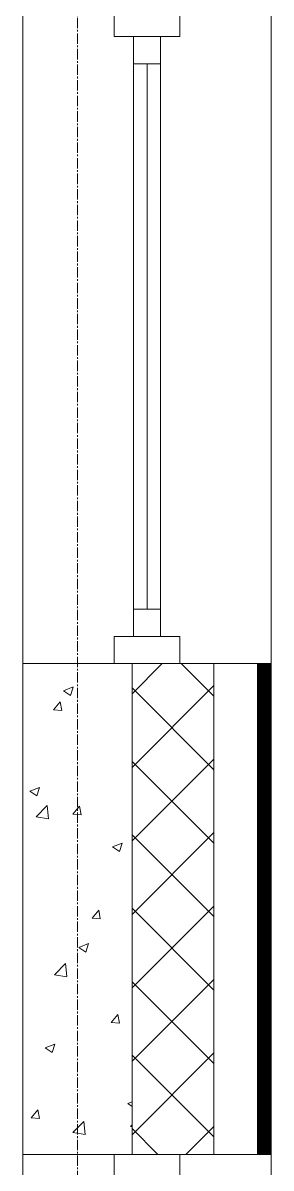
# Model space of a CAD drawing. Header units: millimetres. Extents: x -24360 to 609566, y -391049 to 148426.
# Drawn here: x 20000 to 20455, y 40075 to 42175 of the extents above; entities that cross this region are included whole.
import ezdxf

# ---------------------------------------------------------------- set-up
doc = ezdxf.new("R2010")
doc.units = ezdxf.units.MM
doc.linetypes.add('CENTER2', pattern=[28.575, 19.05, -3.175, 3.175, -3.175])
for name, color, linetype, lineweight in [('A-Wall_Материал_Газоблок_Контур', 250, 'Continuous', 0), ('АР_Окна', 4, 'Continuous', 5), ('АР_Стены ПЕНОблок', 52, 'Continuous', 20), ('АР_Тонкая', 254, 'Continuous', 5), ('АР_Утеплитель', 31, 'Continuous', 0), ('АР_Штриховка', 8, 'Continuous', 0)]:
    doc.layers.add(name, color=color, linetype=linetype, lineweight=lineweight)
doc.layers.add('АР_Оси_РД_100', color=7, linetype='Continuous', lineweight=0, true_color=0x525252)
doc.layers.add('РД_Оси_100', color=7, linetype='Continuous', lineweight=0, true_color=0x525252)

# ---------------------------------------------------------------- blocks, each defined once
blk = doc.blocks.new('СОШ_2200_АР_ОСИ_М100_28.05.24')
at = {"layer": 'АР_Оси_РД_100', "linetype": 'CENTER2'}
blk.add_line((20100, -6155), (20100, 139938.679), dxfattribs=at)

msp = doc.modelspace()

# ---------------------------------------------------------------- linework, layer by layer
at = {"layer": 'A-Wall_Материал_Газоблок_Контур', "color": 18, "linetype": 'Continuous', "lineweight": 0, "true_color": 0x000000}
for p, q in [((20000, 42200), (20000, 41000)), ((20455, 41000), (20455, 42200)), ((20000, 40100), (20000, 38900)), ((20455, 38900), (20455, 40100))]:
    msp.add_line(p, q, dxfattribs=at)
at = {"layer": 'АР_Окна', "color": 18, "linetype": 'Continuous', "lineweight": 5, "true_color": 0x000000}
for p, q in [((20000, 42200), (20000, 41000)), ((20455, 42200), (20455, 41000)), ((20202.5, 42100), (20252.5, 42100)), ((20227.5, 42100), (20227.5, 41100)), ((20202.5, 41100), (20252.5, 41100)), ((20000, 40100), (20000, 38900)), ((20455, 40100), (20455, 38900))]:
    msp.add_line(p, q, dxfattribs=at)
for points in [[(20287.5, 42150), (20287.5, 42200), (20167.5, 42200), (20167.5, 42150)], [(20202.5, 42150), (20252.5, 42150), (20252.5, 41050), (20202.5, 41050)], [(20287.5, 41050), (20287.5, 41000), (20167.5, 41000), (20167.5, 41050)], [(20287.5, 40050), (20287.5, 40100), (20167.5, 40100), (20167.5, 40050)]]:
    msp.add_lwpolyline(points, close=True, dxfattribs=at)
at = {"layer": 'АР_Стены ПЕНОблок', "color": 18, "linetype": 'Continuous', "lineweight": 20, "true_color": 0x000000}
for p, q in [((20200, 41000), (20000, 41000)), ((20000, 41000), (20000, 40100)), ((20200, 40100), (20200, 41000)), ((20000, 40100), (20200, 40100))]:
    msp.add_line(p, q, dxfattribs=at)
at = {"layer": 'АР_Тонкая', "color": 18, "linetype": 'Continuous', "lineweight": 5, "true_color": 0x000000}
for p, q in [((20430, 41000), (20350, 41000)), ((20350, 41000), (20350, 40100)), ((20430, 40100), (20430, 41000)), ((20455, 41000), (20430, 41000)), ((20430, 41000), (20430, 40100)), ((20455, 40100), (20455, 41000)), ((20350, 40100), (20430, 40100)), ((20430, 40100), (20455, 40100))]:
    msp.add_line(p, q, dxfattribs=at)
at = {"layer": 'АР_Утеплитель', "color": 18, "linetype": 'Continuous', "lineweight": 0, "true_color": 0x000000}
for p, q in [((20350, 41000), (20200, 41000)), ((20200, 41000), (20200, 40100)), ((20350, 40100), (20350, 41000)), ((20200, 40100), (20350, 40100))]:
    msp.add_line(p, q, dxfattribs=at)
at = {"layer": 'АР_Штриховка', "color": 18, "linetype": 'Continuous', "lineweight": 0, "true_color": 0x000000}
for p, q in [((20200, 40944.392), (20255.608, 41000)), ((20350, 40940.248), (20290.248, 41000)), ((20430, 40999), (20455, 40999)), ((20430, 40998), (20455, 40998)), ((20430, 40997), (20455, 40997)), ((20430, 40996), (20455, 40996)), ((20430, 40995), (20455, 40995)), ((20430, 40994), (20455, 40994)), ((20430, 40993), (20455, 40993)), ((20430, 40992), (20455, 40992)), ((20430, 40991), (20455, 40991)), ((20430, 40990), (20455, 40990)), ((20430, 40989), (20455, 40989)), ((20430, 40988), (20455, 40988)), ((20430, 40987), (20455, 40987)), ((20430, 40986), (20455, 40986)), ((20430, 40985), (20455, 40985)), ((20430, 40984), (20455, 40984)), ((20430, 40983), (20455, 40983)), ((20430, 40982), (20455, 40982)), ((20430, 40981), (20455, 40981)), ((20430, 40980), (20455, 40980)), ((20430, 40979), (20455, 40979)), ((20430, 40978), (20455, 40978)), ((20430, 40977), (20455, 40977)), ((20430, 40976), (20455, 40976)), ((20430, 40975), (20455, 40975)), ((20430, 40974), (20455, 40974)), ((20430, 40973), (20455, 40973)), ((20430, 40972), (20455, 40972)), ((20074.578, 40950.383), (20087.213, 40941.861)), ((20074.594, 40950.418), (20092.379, 40957.245)), ((20087.216, 40941.86), (20092.366, 40957.209)), ((20200, 40809.688), (20350, 40959.688)), ((20350, 40805.544), (20200, 40955.544)), ((20430, 40971), (20455, 40971)), ((20430, 40970), (20455, 40970)), ((20430, 40969), (20455, 40969)), ((20430, 40968), (20455, 40968)), ((20430, 40967), (20455, 40967)), ((20430, 40966), (20455, 40966)), ((20430, 40965), (20455, 40965)), ((20430, 40964), (20455, 40964)), ((20430, 40963), (20455, 40963)), ((20430, 40962), (20455, 40962)), ((20430, 40961), (20455, 40961)), ((20430, 40960), (20455, 40960)), ((20430, 40959), (20455, 40959)), ((20430, 40958), (20455, 40958)), ((20430, 40957), (20455, 40957)), ((20430, 40956), (20455, 40956)), ((20430, 40955), (20455, 40955)), ((20430, 40954), (20455, 40954)), ((20430, 40953), (20455, 40953)), ((20430, 40952), (20455, 40952)), ((20430, 40951), (20455, 40951)), ((20056.182, 40915.285), (20068.427, 40929.878)), ((20071.405, 40913.963), (20068.468, 40929.884)), ((20430, 40950), (20455, 40950)), ((20430, 40949), (20455, 40949)), ((20430, 40948), (20455, 40948)), ((20430, 40947), (20455, 40947)), ((20430, 40946), (20455, 40946)), ((20430, 40945), (20455, 40945)), ((20430, 40944), (20455, 40944)), ((20430, 40943), (20455, 40943)), ((20430, 40942), (20455, 40942)), ((20430, 40941), (20455, 40941)), ((20430, 40940), (20455, 40940)), ((20430, 40939), (20455, 40939)), ((20430, 40938), (20455, 40938)), ((20430, 40937), (20455, 40937)), ((20430, 40936), (20455, 40936)), ((20430, 40935), (20455, 40935)), ((20430, 40934), (20455, 40934)), ((20430, 40933), (20455, 40933)), ((20430, 40932), (20455, 40932)), ((20430, 40931), (20455, 40931)), ((20430, 40930), (20455, 40930)), ((20056.182, 40915.284), (20071.364, 40913.955)), ((20430, 40929), (20455, 40929)), ((20430, 40928), (20455, 40928)), ((20430, 40927), (20455, 40927)), ((20430, 40926), (20455, 40926)), ((20430, 40925), (20455, 40925)), ((20430, 40924), (20455, 40924)), ((20430, 40923), (20455, 40923)), ((20430, 40922), (20455, 40922)), ((20430, 40921), (20455, 40921)), ((20430, 40920), (20455, 40920)), ((20430, 40919), (20455, 40919)), ((20430, 40918), (20455, 40918)), ((20430, 40917), (20455, 40917)), ((20430, 40916), (20455, 40916)), ((20430, 40915), (20455, 40915)), ((20430, 40914), (20455, 40914)), ((20430, 40913), (20455, 40913)), ((20430, 40912), (20455, 40912)), ((20430, 40911), (20455, 40911)), ((20430, 40910), (20455, 40910)), ((20430, 40909), (20455, 40909)), ((20430, 40908), (20455, 40908)), ((20430, 40907), (20455, 40907)), ((20430, 40906), (20455, 40906)), ((20430, 40905), (20455, 40905)), ((20430, 40904), (20455, 40904)), ((20430, 40903), (20455, 40903)), ((20430, 40902), (20455, 40902)), ((20430, 40901), (20455, 40901)), ((20430, 40900), (20455, 40900)), ((20430, 40899), (20455, 40899)), ((20430, 40898), (20455, 40898)), ((20430, 40897), (20455, 40897)), ((20430, 40896), (20455, 40896)), ((20430, 40895), (20455, 40895)), ((20430, 40894), (20455, 40894)), ((20430, 40893), (20455, 40893)), ((20430, 40892), (20455, 40892)), ((20430, 40891), (20455, 40891)), ((20430, 40890), (20455, 40890)), ((20430, 40889), (20455, 40889)), ((20430, 40888), (20455, 40888)), ((20430, 40887), (20455, 40887)), ((20430, 40886), (20455, 40886)), ((20430, 40885), (20455, 40885)), ((20430, 40884), (20455, 40884)), ((20430, 40883), (20455, 40883)), ((20430, 40882), (20455, 40882)), ((20430, 40881), (20455, 40881)), ((20430, 40880), (20455, 40880)), ((20430, 40879), (20455, 40879)), ((20430, 40878), (20455, 40878)), ((20430, 40877), (20455, 40877)), ((20430, 40876), (20455, 40876)), ((20430, 40875), (20455, 40875)), ((20430, 40874), (20455, 40874)), ((20430, 40873), (20455, 40873)), ((20430, 40872), (20455, 40872)), ((20430, 40871), (20455, 40871)), ((20430, 40870), (20455, 40870)), ((20430, 40869), (20455, 40869)), ((20430, 40868), (20455, 40868)), ((20430, 40867), (20455, 40867)), ((20430, 40866), (20455, 40866)), ((20430, 40865), (20455, 40865)), ((20430, 40864), (20455, 40864)), ((20430, 40863), (20455, 40863)), ((20430, 40862), (20455, 40862)), ((20430, 40861), (20455, 40861)), ((20430, 40860), (20455, 40860)), ((20430, 40859), (20455, 40859)), ((20430, 40858), (20455, 40858)), ((20430, 40857), (20455, 40857)), ((20430, 40856), (20455, 40856)), ((20430, 40855), (20455, 40855)), ((20430, 40854), (20455, 40854)), ((20430, 40853), (20455, 40853)), ((20430, 40852), (20455, 40852)), ((20430, 40851), (20455, 40851)), ((20430, 40850), (20455, 40850)), ((20430, 40849), (20455, 40849)), ((20430, 40848), (20455, 40848)), ((20430, 40847), (20455, 40847)), ((20430, 40846), (20455, 40846)), ((20200, 40674.984), (20350, 40824.984)), ((20430, 40845), (20455, 40845)), ((20430, 40844), (20455, 40844)), ((20430, 40843), (20455, 40843)), ((20430, 40842), (20455, 40842)), ((20430, 40841), (20455, 40841)), ((20430, 40840), (20455, 40840)), ((20430, 40839), (20455, 40839)), ((20430, 40838), (20455, 40838)), ((20430, 40837), (20455, 40837)), ((20430, 40836), (20455, 40836)), ((20430, 40835), (20455, 40835)), ((20430, 40834), (20455, 40834)), ((20430, 40833), (20455, 40833)), ((20430, 40832), (20455, 40832)), ((20430, 40831), (20455, 40831)), ((20430, 40830), (20455, 40830)), ((20430, 40829), (20455, 40829)), ((20430, 40828), (20455, 40828)), ((20430, 40827), (20455, 40827)), ((20430, 40826), (20455, 40826)), ((20430, 40825), (20455, 40825)), ((20350, 40670.84), (20200, 40820.84)), ((20430, 40824), (20455, 40824)), ((20430, 40823), (20455, 40823)), ((20430, 40822), (20455, 40822)), ((20430, 40821), (20455, 40821)), ((20430, 40820), (20455, 40820)), ((20430, 40819), (20455, 40819)), ((20430, 40818), (20455, 40818)), ((20430, 40817), (20455, 40817)), ((20430, 40816), (20455, 40816)), ((20430, 40815), (20455, 40815)), ((20430, 40814), (20455, 40814)), ((20430, 40813), (20455, 40813)), ((20430, 40812), (20455, 40812)), ((20430, 40811), (20455, 40811)), ((20430, 40810), (20455, 40810)), ((20430, 40809), (20455, 40809)), ((20430, 40808), (20455, 40808)), ((20430, 40807), (20455, 40807)), ((20430, 40806), (20455, 40806)), ((20430, 40805), (20455, 40805)), ((20430, 40804), (20455, 40804)), ((20430, 40803), (20455, 40803)), ((20430, 40802), (20455, 40802)), ((20430, 40801), (20455, 40801)), ((20430, 40800), (20455, 40800)), ((20430, 40799), (20455, 40799)), ((20430, 40798), (20455, 40798)), ((20430, 40797), (20455, 40797)), ((20430, 40796), (20455, 40796)), ((20430, 40795), (20455, 40795)), ((20430, 40794), (20455, 40794)), ((20430, 40793), (20455, 40793)), ((20430, 40792), (20455, 40792)), ((20430, 40791), (20455, 40791)), ((20430, 40790), (20455, 40790)), ((20430, 40789), (20455, 40789)), ((20430, 40788), (20455, 40788)), ((20430, 40787), (20455, 40787)), ((20430, 40786), (20455, 40786)), ((20430, 40785), (20455, 40785)), ((20430, 40784), (20455, 40784)), ((20430, 40783), (20455, 40783)), ((20012.776, 40766.195), (20025.411, 40757.673)), ((20012.792, 40766.23), (20030.577, 40773.057)), ((20025.414, 40757.672), (20030.564, 40773.021)), ((20430, 40782), (20455, 40782)), ((20430, 40781), (20455, 40781)), ((20430, 40780), (20455, 40780)), ((20430, 40779), (20455, 40779)), ((20430, 40778), (20455, 40778)), ((20430, 40777), (20455, 40777)), ((20430, 40776), (20455, 40776)), ((20430, 40775), (20455, 40775)), ((20430, 40774), (20455, 40774)), ((20430, 40773), (20455, 40773)), ((20430, 40772), (20455, 40772)), ((20430, 40771), (20455, 40771)), ((20430, 40770), (20455, 40770)), ((20430, 40769), (20455, 40769)), ((20430, 40768), (20455, 40768)), ((20430, 40767), (20455, 40767)), ((20430, 40766), (20455, 40766)), ((20430, 40765), (20455, 40765)), ((20430, 40764), (20455, 40764)), ((20430, 40763), (20455, 40763)), ((20430, 40762), (20455, 40762)), ((20430, 40761), (20455, 40761)), ((20430, 40760), (20455, 40760)), ((20430, 40759), (20455, 40759)), ((20430, 40758), (20455, 40758)), ((20430, 40757), (20455, 40757)), ((20430, 40756), (20455, 40756)), ((20430, 40755), (20455, 40755)), ((20430, 40754), (20455, 40754)), ((20430, 40753), (20455, 40753)), ((20430, 40752), (20455, 40752)), ((20430, 40751), (20455, 40751)), ((20430, 40750), (20455, 40750)), ((20430, 40749), (20455, 40749)), ((20430, 40748), (20455, 40748)), ((20430, 40747), (20455, 40747)), ((20430, 40746), (20455, 40746)), ((20430, 40745), (20455, 40745)), ((20430, 40744), (20455, 40744)), ((20430, 40743), (20455, 40743)), ((20430, 40742), (20455, 40742)), ((20430, 40741), (20455, 40741)), ((20024.415, 40719.005), (20044.199, 40739.624)), ((20047.017, 40715.503), (20044.211, 40739.625)), ((20091.426, 40724.228), (20103.671, 40738.821)), ((20091.426, 40724.227), (20106.608, 40722.898)), ((20106.648, 40722.906), (20103.711, 40738.827)), ((20430, 40740), (20455, 40740)), ((20430, 40739), (20455, 40739)), ((20430, 40738), (20455, 40738)), ((20430, 40737), (20455, 40737)), ((20430, 40736), (20455, 40736)), ((20430, 40735), (20455, 40735)), ((20430, 40734), (20455, 40734)), ((20430, 40733), (20455, 40733)), ((20430, 40732), (20455, 40732)), ((20430, 40731), (20455, 40731)), ((20430, 40730), (20455, 40730)), ((20430, 40729), (20455, 40729)), ((20430, 40728), (20455, 40728)), ((20430, 40727), (20455, 40727)), ((20430, 40726), (20455, 40726)), ((20430, 40725), (20455, 40725)), ((20430, 40724), (20455, 40724)), ((20430, 40723), (20455, 40723)), ((20430, 40722), (20455, 40722)), ((20430, 40721), (20455, 40721)), ((20430, 40720), (20455, 40720)), ((20024.424, 40718.986), (20047.014, 40715.483)), ((20430, 40719), (20455, 40719)), ((20430, 40718), (20455, 40718)), ((20430, 40717), (20455, 40717)), ((20430, 40716), (20455, 40716)), ((20430, 40715), (20455, 40715)), ((20430, 40714), (20455, 40714)), ((20430, 40713), (20455, 40713)), ((20430, 40712), (20455, 40712)), ((20430, 40711), (20455, 40711)), ((20430, 40710), (20455, 40710)), ((20430, 40709), (20455, 40709)), ((20430, 40708), (20455, 40708)), ((20430, 40707), (20455, 40707)), ((20430, 40706), (20455, 40706)), ((20430, 40705), (20455, 40705)), ((20430, 40704), (20455, 40704)), ((20430, 40703), (20455, 40703)), ((20430, 40702), (20455, 40702)), ((20430, 40701), (20455, 40701)), ((20430, 40700), (20455, 40700)), ((20430, 40699), (20455, 40699)), ((20200, 40540.28), (20350, 40690.28)), ((20350, 40536.137), (20200, 40686.137)), ((20430, 40698), (20455, 40698)), ((20430, 40697), (20455, 40697)), ((20430, 40696), (20455, 40696)), ((20430, 40695), (20455, 40695)), ((20430, 40694), (20455, 40694)), ((20430, 40693), (20455, 40693)), ((20430, 40692), (20455, 40692)), ((20430, 40691), (20455, 40691)), ((20430, 40690), (20455, 40690)), ((20430, 40689), (20455, 40689)), ((20430, 40688), (20455, 40688)), ((20430, 40687), (20455, 40687)), ((20430, 40686), (20455, 40686)), ((20430, 40685), (20455, 40685)), ((20430, 40684), (20455, 40684)), ((20430, 40683), (20455, 40683)), ((20430, 40682), (20455, 40682)), ((20430, 40681), (20455, 40681)), ((20430, 40680), (20455, 40680)), ((20430, 40679), (20455, 40679)), ((20430, 40678), (20455, 40678)), ((20164.39, 40663.93), (20177.025, 40655.408)), ((20164.406, 40663.965), (20182.191, 40670.792)), ((20177.028, 40655.407), (20182.178, 40670.756)), ((20430, 40677), (20455, 40677)), ((20430, 40676), (20455, 40676)), ((20430, 40675), (20455, 40675)), ((20430, 40674), (20455, 40674)), ((20430, 40673), (20455, 40673)), ((20430, 40672), (20455, 40672)), ((20430, 40671), (20455, 40671)), ((20430, 40670), (20455, 40670)), ((20430, 40669), (20455, 40669)), ((20430, 40668), (20455, 40668)), ((20430, 40667), (20455, 40667)), ((20430, 40666), (20455, 40666)), ((20430, 40665), (20455, 40665)), ((20430, 40664), (20455, 40664)), ((20430, 40663), (20455, 40663)), ((20430, 40662), (20455, 40662)), ((20430, 40661), (20455, 40661)), ((20430, 40660), (20455, 40660)), ((20430, 40659), (20455, 40659)), ((20430, 40658), (20455, 40658)), ((20430, 40657), (20455, 40657)), ((20430, 40656), (20455, 40656)), ((20430, 40655), (20455, 40655)), ((20430, 40654), (20455, 40654)), ((20430, 40653), (20455, 40653)), ((20430, 40652), (20455, 40652)), ((20430, 40651), (20455, 40651)), ((20430, 40650), (20455, 40650)), ((20430, 40649), (20455, 40649)), ((20430, 40648), (20455, 40648)), ((20430, 40647), (20455, 40647)), ((20430, 40646), (20455, 40646)), ((20430, 40645), (20455, 40645)), ((20430, 40644), (20455, 40644)), ((20430, 40643), (20455, 40643)), ((20430, 40642), (20455, 40642)), ((20430, 40641), (20455, 40641)), ((20430, 40640), (20455, 40640)), ((20430, 40639), (20455, 40639)), ((20430, 40638), (20455, 40638)), ((20430, 40637), (20455, 40637)), ((20430, 40636), (20455, 40636)), ((20430, 40635), (20455, 40635)), ((20430, 40634), (20455, 40634)), ((20430, 40633), (20455, 40633)), ((20430, 40632), (20455, 40632)), ((20430, 40631), (20455, 40631)), ((20430, 40630), (20455, 40630)), ((20430, 40629), (20455, 40629)), ((20430, 40628), (20455, 40628)), ((20430, 40627), (20455, 40627)), ((20430, 40626), (20455, 40626)), ((20430, 40625), (20455, 40625)), ((20430, 40624), (20455, 40624)), ((20430, 40623), (20455, 40623)), ((20430, 40622), (20455, 40622)), ((20430, 40621), (20455, 40621)), ((20430, 40620), (20455, 40620)), ((20430, 40619), (20455, 40619)), ((20430, 40618), (20455, 40618)), ((20430, 40617), (20455, 40617)), ((20430, 40616), (20455, 40616)), ((20430, 40615), (20455, 40615)), ((20430, 40614), (20455, 40614)), ((20430, 40613), (20455, 40613)), ((20430, 40612), (20455, 40612)), ((20430, 40611), (20455, 40611)), ((20430, 40610), (20455, 40610)), ((20430, 40609), (20455, 40609)), ((20430, 40608), (20455, 40608)), ((20430, 40607), (20455, 40607)), ((20430, 40606), (20455, 40606)), ((20430, 40605), (20455, 40605)), ((20430, 40604), (20455, 40604)), ((20430, 40603), (20455, 40603)), ((20430, 40602), (20455, 40602)), ((20430, 40601), (20455, 40601)), ((20430, 40600), (20455, 40600)), ((20430, 40599), (20455, 40599)), ((20430, 40598), (20455, 40598)), ((20430, 40597), (20455, 40597)), ((20430, 40596), (20455, 40596)), ((20430, 40595), (20455, 40595)), ((20430, 40594), (20455, 40594)), ((20430, 40593), (20455, 40593)), ((20430, 40592), (20455, 40592)), ((20430, 40591), (20455, 40591)), ((20430, 40590), (20455, 40590)), ((20430, 40589), (20455, 40589)), ((20430, 40588), (20455, 40588)), ((20430, 40587), (20455, 40587)), ((20430, 40586), (20455, 40586)), ((20430, 40585), (20455, 40585)), ((20430, 40584), (20455, 40584)), ((20430, 40583), (20455, 40583)), ((20430, 40582), (20455, 40582)), ((20430, 40581), (20455, 40581)), ((20430, 40580), (20455, 40580)), ((20430, 40579), (20455, 40579)), ((20430, 40578), (20455, 40578)), ((20430, 40577), (20455, 40577)), ((20430, 40576), (20455, 40576)), ((20430, 40575), (20455, 40575)), ((20430, 40574), (20455, 40574)), ((20430, 40573), (20455, 40573)), ((20200, 40405.576), (20350, 40555.576)), ((20350, 40401.433), (20200, 40551.433)), ((20430, 40572), (20455, 40572)), ((20430, 40571), (20455, 40571)), ((20430, 40570), (20455, 40570)), ((20430, 40569), (20455, 40569)), ((20430, 40568), (20455, 40568)), ((20430, 40567), (20455, 40567)), ((20430, 40566), (20455, 40566)), ((20430, 40565), (20455, 40565)), ((20430, 40564), (20455, 40564)), ((20430, 40563), (20455, 40563)), ((20430, 40562), (20455, 40562)), ((20430, 40561), (20455, 40561)), ((20430, 40560), (20455, 40560)), ((20430, 40559), (20455, 40559)), ((20430, 40558), (20455, 40558)), ((20430, 40557), (20455, 40557)), ((20430, 40556), (20455, 40556)), ((20430, 40555), (20455, 40555)), ((20430, 40554), (20455, 40554)), ((20430, 40553), (20455, 40553)), ((20430, 40552), (20455, 40552)), ((20126.669, 40533.171), (20138.914, 40547.764)), ((20126.669, 40533.17), (20141.851, 40531.842)), ((20141.891, 40531.849), (20138.954, 40547.77)), ((20430, 40551), (20455, 40551)), ((20430, 40550), (20455, 40550)), ((20430, 40549), (20455, 40549)), ((20430, 40548), (20455, 40548)), ((20430, 40547), (20455, 40547)), ((20430, 40546), (20455, 40546)), ((20430, 40545), (20455, 40545)), ((20430, 40544), (20455, 40544)), ((20430, 40543), (20455, 40543)), ((20430, 40542), (20455, 40542)), ((20430, 40541), (20455, 40541)), ((20430, 40540), (20455, 40540)), ((20430, 40539), (20455, 40539)), ((20430, 40538), (20455, 40538)), ((20430, 40537), (20455, 40537)), ((20430, 40536), (20455, 40536)), ((20430, 40535), (20455, 40535)), ((20430, 40534), (20455, 40534)), ((20430, 40533), (20455, 40533)), ((20430, 40532), (20455, 40532)), ((20430, 40531), (20455, 40531)), ((20430, 40530), (20455, 40530)), ((20430, 40529), (20455, 40529)), ((20430, 40528), (20455, 40528)), ((20430, 40527), (20455, 40527)), ((20430, 40526), (20455, 40526)), ((20430, 40525), (20455, 40525)), ((20430, 40524), (20455, 40524)), ((20430, 40523), (20455, 40523)), ((20430, 40522), (20455, 40522)), ((20430, 40521), (20455, 40521)), ((20430, 40520), (20455, 40520)), ((20430, 40519), (20455, 40519)), ((20430, 40518), (20455, 40518)), ((20430, 40517), (20455, 40517)), ((20430, 40516), (20455, 40516)), ((20430, 40515), (20455, 40515)), ((20430, 40514), (20455, 40514)), ((20430, 40513), (20455, 40513)), ((20430, 40512), (20455, 40512)), ((20430, 40511), (20455, 40511)), ((20430, 40510), (20455, 40510)), ((20430, 40509), (20455, 40509)), ((20430, 40508), (20455, 40508)), ((20430, 40507), (20455, 40507)), ((20430, 40506), (20455, 40506)), ((20430, 40505), (20455, 40505)), ((20430, 40504), (20455, 40504)), ((20430, 40503), (20455, 40503)), ((20430, 40502), (20455, 40502)), ((20430, 40501), (20455, 40501)), ((20430, 40500), (20455, 40500)), ((20430, 40499), (20455, 40499)), ((20430, 40498), (20455, 40498)), ((20430, 40497), (20455, 40497)), ((20430, 40496), (20455, 40496)), ((20430, 40495), (20455, 40495)), ((20430, 40494), (20455, 40494)), ((20430, 40493), (20455, 40493)), ((20430, 40492), (20455, 40492)), ((20430, 40491), (20455, 40491)), ((20430, 40490), (20455, 40490)), ((20430, 40489), (20455, 40489)), ((20102.588, 40479.742), (20115.223, 40471.22)), ((20102.604, 40479.777), (20120.389, 40486.604)), ((20115.226, 40471.219), (20120.376, 40486.568)), ((20430, 40488), (20455, 40488)), ((20430, 40487), (20455, 40487)), ((20430, 40486), (20455, 40486)), ((20430, 40485), (20455, 40485)), ((20430, 40484), (20455, 40484)), ((20430, 40483), (20455, 40483)), ((20430, 40482), (20455, 40482)), ((20430, 40481), (20455, 40481)), ((20430, 40480), (20455, 40480)), ((20430, 40479), (20455, 40479)), ((20430, 40478), (20455, 40478)), ((20430, 40477), (20455, 40477)), ((20430, 40476), (20455, 40476)), ((20430, 40475), (20455, 40475)), ((20430, 40474), (20455, 40474)), ((20430, 40473), (20455, 40473)), ((20430, 40472), (20455, 40472)), ((20430, 40471), (20455, 40471)), ((20430, 40470), (20455, 40470)), ((20430, 40469), (20455, 40469)), ((20430, 40468), (20455, 40468)), ((20058.09, 40429.537), (20077.874, 40450.156)), ((20080.692, 40426.035), (20077.886, 40450.157)), ((20430, 40467), (20455, 40467)), ((20430, 40466), (20455, 40466)), ((20430, 40465), (20455, 40465)), ((20430, 40464), (20455, 40464)), ((20430, 40463), (20455, 40463)), ((20430, 40462), (20455, 40462)), ((20430, 40461), (20455, 40461)), ((20430, 40460), (20455, 40460)), ((20430, 40459), (20455, 40459)), ((20430, 40458), (20455, 40458)), ((20430, 40457), (20455, 40457)), ((20430, 40456), (20455, 40456)), ((20430, 40455), (20455, 40455)), ((20430, 40454), (20455, 40454)), ((20430, 40453), (20455, 40453)), ((20430, 40452), (20455, 40452)), ((20430, 40451), (20455, 40451)), ((20430, 40450), (20455, 40450)), ((20430, 40449), (20455, 40449)), ((20430, 40448), (20455, 40448)), ((20430, 40447), (20455, 40447)), ((20058.099, 40429.518), (20080.689, 40426.014)), ((20430, 40446), (20455, 40446)), ((20430, 40445), (20455, 40445)), ((20430, 40444), (20455, 40444)), ((20430, 40443), (20455, 40443)), ((20430, 40442), (20455, 40442)), ((20430, 40441), (20455, 40441)), ((20430, 40440), (20455, 40440)), ((20430, 40439), (20455, 40439)), ((20430, 40438), (20455, 40438)), ((20430, 40437), (20455, 40437)), ((20430, 40436), (20455, 40436)), ((20430, 40435), (20455, 40435)), ((20430, 40434), (20455, 40434)), ((20430, 40433), (20455, 40433)), ((20430, 40432), (20455, 40432)), ((20430, 40431), (20455, 40431)), ((20430, 40430), (20455, 40430)), ((20430, 40429), (20455, 40429)), ((20430, 40428), (20455, 40428)), ((20430, 40427), (20455, 40427)), ((20430, 40426), (20455, 40426)), ((20200, 40270.872), (20350, 40420.872)), ((20350, 40266.729), (20200, 40416.729)), ((20430, 40425), (20455, 40425)), ((20430, 40424), (20455, 40424)), ((20430, 40423), (20455, 40423)), ((20430, 40422), (20455, 40422)), ((20430, 40421), (20455, 40421)), ((20430, 40420), (20455, 40420)), ((20430, 40419), (20455, 40419)), ((20430, 40418), (20455, 40418)), ((20430, 40417), (20455, 40417)), ((20430, 40416), (20455, 40416)), ((20430, 40415), (20455, 40415)), ((20430, 40414), (20455, 40414)), ((20430, 40413), (20455, 40413)), ((20430, 40412), (20455, 40412)), ((20430, 40411), (20455, 40411)), ((20430, 40410), (20455, 40410)), ((20430, 40409), (20455, 40409)), ((20430, 40408), (20455, 40408)), ((20430, 40407), (20455, 40407)), ((20430, 40406), (20455, 40406)), ((20430, 40405), (20455, 40405)), ((20430, 40404), (20455, 40404)), ((20430, 40403), (20455, 40403)), ((20430, 40402), (20455, 40402)), ((20430, 40401), (20455, 40401)), ((20430, 40400), (20455, 40400)), ((20430, 40399), (20455, 40399)), ((20430, 40398), (20455, 40398)), ((20430, 40397), (20455, 40397)), ((20430, 40396), (20455, 40396)), ((20430, 40395), (20455, 40395)), ((20430, 40394), (20455, 40394)), ((20430, 40393), (20455, 40393)), ((20430, 40392), (20455, 40392)), ((20430, 40391), (20455, 40391)), ((20430, 40390), (20455, 40390)), ((20430, 40389), (20455, 40389)), ((20430, 40388), (20455, 40388)), ((20430, 40387), (20455, 40387)), ((20430, 40386), (20455, 40386)), ((20430, 40385), (20455, 40385)), ((20430, 40384), (20455, 40384)), ((20430, 40383), (20455, 40383)), ((20430, 40382), (20455, 40382)), ((20430, 40381), (20455, 40381)), ((20430, 40380), (20455, 40380)), ((20430, 40379), (20455, 40379)), ((20430, 40378), (20455, 40378)), ((20430, 40377), (20455, 40377)), ((20430, 40376), (20455, 40376)), ((20430, 40375), (20455, 40375)), ((20430, 40374), (20455, 40374)), ((20430, 40373), (20455, 40373)), ((20430, 40372), (20455, 40372)), ((20430, 40371), (20455, 40371)), ((20430, 40370), (20455, 40370)), ((20430, 40369), (20455, 40369)), ((20430, 40368), (20455, 40368)), ((20430, 40367), (20455, 40367)), ((20430, 40366), (20455, 40366)), ((20430, 40365), (20455, 40365)), ((20430, 40364), (20455, 40364)), ((20430, 40363), (20455, 40363)), ((20161.913, 40342.114), (20174.158, 40356.707)), ((20161.913, 40342.113), (20177.095, 40340.785)), ((20177.133, 40340.792), (20174.197, 40356.713)), ((20430, 40362), (20455, 40362)), ((20430, 40361), (20455, 40361)), ((20430, 40360), (20455, 40360)), ((20430, 40359), (20455, 40359)), ((20430, 40358), (20455, 40358)), ((20430, 40357), (20455, 40357)), ((20430, 40356), (20455, 40356)), ((20430, 40355), (20455, 40355)), ((20430, 40354), (20455, 40354)), ((20430, 40353), (20455, 40353)), ((20430, 40352), (20455, 40352)), ((20430, 40351), (20455, 40351)), ((20430, 40350), (20455, 40350)), ((20430, 40349), (20455, 40349)), ((20430, 40348), (20455, 40348)), ((20430, 40347), (20455, 40347)), ((20430, 40346), (20455, 40346)), ((20430, 40345), (20455, 40345)), ((20430, 40344), (20455, 40344)), ((20430, 40343), (20455, 40343)), ((20430, 40342), (20455, 40342)), ((20430, 40341), (20455, 40341)), ((20430, 40340), (20455, 40340)), ((20430, 40339), (20455, 40339)), ((20430, 40338), (20455, 40338)), ((20430, 40337), (20455, 40337)), ((20430, 40336), (20455, 40336)), ((20430, 40335), (20455, 40335)), ((20430, 40334), (20455, 40334)), ((20430, 40333), (20455, 40333)), ((20430, 40332), (20455, 40332)), ((20430, 40331), (20455, 40331)), ((20430, 40330), (20455, 40330)), ((20430, 40329), (20455, 40329)), ((20430, 40328), (20455, 40328)), ((20430, 40327), (20455, 40327)), ((20430, 40326), (20455, 40326)), ((20430, 40325), (20455, 40325)), ((20430, 40324), (20455, 40324)), ((20430, 40323), (20455, 40323)), ((20430, 40322), (20455, 40322)), ((20430, 40321), (20455, 40321)), ((20040.802, 40295.589), (20058.587, 40302.415)), ((20053.424, 40287.031), (20058.574, 40302.38)), ((20430, 40320), (20455, 40320)), ((20430, 40319), (20455, 40319)), ((20430, 40318), (20455, 40318)), ((20430, 40317), (20455, 40317)), ((20430, 40316), (20455, 40316)), ((20430, 40315), (20455, 40315)), ((20430, 40314), (20455, 40314)), ((20430, 40313), (20455, 40313)), ((20430, 40312), (20455, 40312)), ((20430, 40311), (20455, 40311)), ((20430, 40310), (20455, 40310)), ((20430, 40309), (20455, 40309)), ((20430, 40308), (20455, 40308)), ((20430, 40307), (20455, 40307)), ((20430, 40306), (20455, 40306)), ((20430, 40305), (20455, 40305)), ((20430, 40304), (20455, 40304)), ((20430, 40303), (20455, 40303)), ((20430, 40302), (20455, 40302)), ((20430, 40301), (20455, 40301)), ((20430, 40300), (20455, 40300)), ((20040.786, 40295.554), (20053.421, 40287.032)), ((20200, 40136.169), (20350, 40286.169)), ((20350, 40132.025), (20200, 40282.025)), ((20430, 40299), (20455, 40299)), ((20430, 40298), (20455, 40298)), ((20430, 40297), (20455, 40297)), ((20430, 40296), (20455, 40296)), ((20430, 40295), (20455, 40295)), ((20430, 40294), (20455, 40294)), ((20430, 40293), (20455, 40293)), ((20430, 40292), (20455, 40292)), ((20430, 40291), (20455, 40291)), ((20430, 40290), (20455, 40290)), ((20430, 40289), (20455, 40289)), ((20430, 40288), (20455, 40288)), ((20430, 40287), (20455, 40287)), ((20430, 40286), (20455, 40286)), ((20430, 40285), (20455, 40285)), ((20430, 40284), (20455, 40284)), ((20430, 40283), (20455, 40283)), ((20430, 40282), (20455, 40282)), ((20430, 40281), (20455, 40281)), ((20430, 40280), (20455, 40280)), ((20430, 40279), (20455, 40279)), ((20430, 40278), (20455, 40278)), ((20430, 40277), (20455, 40277)), ((20430, 40276), (20455, 40276)), ((20430, 40275), (20455, 40275)), ((20430, 40274), (20455, 40274)), ((20430, 40273), (20455, 40273)), ((20430, 40272), (20455, 40272)), ((20430, 40271), (20455, 40271)), ((20430, 40270), (20455, 40270)), ((20430, 40269), (20455, 40269)), ((20430, 40268), (20455, 40268)), ((20430, 40267), (20455, 40267)), ((20430, 40266), (20455, 40266)), ((20430, 40265), (20455, 40265)), ((20430, 40264), (20455, 40264)), ((20430, 40263), (20455, 40263)), ((20430, 40262), (20455, 40262)), ((20430, 40261), (20455, 40261)), ((20430, 40260), (20455, 40260)), ((20430, 40259), (20455, 40259)), ((20430, 40258), (20455, 40258)), ((20430, 40257), (20455, 40257)), ((20430, 40256), (20455, 40256)), ((20430, 40255), (20455, 40255)), ((20430, 40254), (20455, 40254)), ((20430, 40253), (20455, 40253)), ((20430, 40252), (20455, 40252)), ((20430, 40251), (20455, 40251)), ((20430, 40250), (20455, 40250)), ((20430, 40249), (20455, 40249)), ((20430, 40248), (20455, 40248)), ((20430, 40247), (20455, 40247)), ((20430, 40246), (20455, 40246)), ((20430, 40245), (20455, 40245)), ((20430, 40244), (20455, 40244)), ((20430, 40243), (20455, 40243)), ((20430, 40242), (20455, 40242)), ((20430, 40241), (20455, 40241)), ((20430, 40240), (20455, 40240)), ((20430, 40239), (20455, 40239)), ((20430, 40238), (20455, 40238)), ((20430, 40237), (20455, 40237)), ((20430, 40236), (20455, 40236)), ((20430, 40235), (20455, 40235)), ((20430, 40234), (20455, 40234)), ((20430, 40233), (20455, 40233)), ((20430, 40232), (20455, 40232)), ((20430, 40231), (20455, 40231)), ((20430, 40230), (20455, 40230)), ((20430, 40229), (20455, 40229)), ((20430, 40228), (20455, 40228)), ((20430, 40227), (20455, 40227)), ((20430, 40226), (20455, 40226)), ((20430, 40225), (20455, 40225)), ((20430, 40224), (20455, 40224)), ((20430, 40223), (20455, 40223)), ((20430, 40222), (20455, 40222)), ((20430, 40221), (20455, 40221)), ((20430, 40220), (20455, 40220)), ((20430, 40219), (20455, 40219)), ((20430, 40218), (20455, 40218)), ((20430, 40217), (20455, 40217)), ((20430, 40216), (20455, 40216)), ((20192.417, 40193.323), (20200, 40196.234)), ((20430, 40215), (20455, 40215)), ((20430, 40214), (20455, 40214)), ((20430, 40213), (20455, 40213)), ((20430, 40212), (20455, 40212)), ((20430, 40211), (20455, 40211)), ((20430, 40210), (20455, 40210)), ((20430, 40209), (20455, 40209)), ((20430, 40208), (20455, 40208)), ((20430, 40207), (20455, 40207)), ((20430, 40206), (20455, 40206)), ((20430, 40205), (20455, 40205)), ((20430, 40204), (20455, 40204)), ((20430, 40203), (20455, 40203)), ((20430, 40202), (20455, 40202)), ((20430, 40201), (20455, 40201)), ((20430, 40200), (20455, 40200)), ((20430, 40199), (20455, 40199)), ((20430, 40198), (20455, 40198)), ((20430, 40197), (20455, 40197)), ((20430, 40196), (20455, 40196)), ((20430, 40195), (20455, 40195)), ((20014.971, 40166.996), (20027.216, 40181.59)), ((20030.192, 40165.674), (20027.255, 40181.596)), ((20192.401, 40193.289), (20200, 40188.163)), ((20430, 40194), (20455, 40194)), ((20430, 40193), (20455, 40193)), ((20430, 40192), (20455, 40192)), ((20430, 40191), (20455, 40191)), ((20430, 40190), (20455, 40190)), ((20430, 40189), (20455, 40189)), ((20430, 40188), (20455, 40188)), ((20430, 40187), (20455, 40187)), ((20430, 40186), (20455, 40186)), ((20430, 40185), (20455, 40185)), ((20430, 40184), (20455, 40184)), ((20430, 40183), (20455, 40183)), ((20430, 40182), (20455, 40182)), ((20430, 40181), (20455, 40181)), ((20430, 40180), (20455, 40180)), ((20430, 40179), (20455, 40179)), ((20430, 40178), (20455, 40178)), ((20430, 40177), (20455, 40177)), ((20430, 40176), (20455, 40176)), ((20430, 40175), (20455, 40175)), ((20430, 40174), (20455, 40174)), ((20014.971, 40166.995), (20030.153, 40165.667)), ((20091.765, 40140.068), (20111.549, 40160.687)), ((20114.367, 40136.566), (20111.56, 40160.689)), ((20197.156, 40151.057), (20200, 40154.447)), ((20430, 40173), (20455, 40173)), ((20430, 40172), (20455, 40172)), ((20430, 40171), (20455, 40171)), ((20430, 40170), (20455, 40170)), ((20430, 40169), (20455, 40169)), ((20430, 40168), (20455, 40168)), ((20430, 40167), (20455, 40167)), ((20430, 40166), (20455, 40166)), ((20430, 40165), (20455, 40165)), ((20430, 40164), (20455, 40164)), ((20430, 40163), (20455, 40163)), ((20430, 40162), (20455, 40162)), ((20430, 40161), (20455, 40161)), ((20430, 40160), (20455, 40160)), ((20430, 40159), (20455, 40159)), ((20430, 40158), (20455, 40158)), ((20430, 40157), (20455, 40157)), ((20430, 40156), (20455, 40156)), ((20430, 40155), (20455, 40155)), ((20430, 40154), (20455, 40154)), ((20430, 40153), (20455, 40153)), ((20091.774, 40140.05), (20114.364, 40136.546)), ((20197.156, 40151.056), (20200, 40150.807)), ((20247.321, 40100), (20200, 40147.321)), ((20298.535, 40100), (20350, 40151.465)), ((20430, 40152), (20455, 40152)), ((20430, 40151), (20455, 40151)), ((20430, 40150), (20455, 40150)), ((20430, 40149), (20455, 40149)), ((20430, 40148), (20455, 40148)), ((20430, 40147), (20455, 40147)), ((20430, 40146), (20455, 40146)), ((20430, 40145), (20455, 40145)), ((20430, 40144), (20455, 40144)), ((20430, 40143), (20455, 40143)), ((20430, 40142), (20455, 40142)), ((20430, 40141), (20455, 40141)), ((20430, 40140), (20455, 40140)), ((20430, 40139), (20455, 40139)), ((20430, 40138), (20455, 40138)), ((20430, 40137), (20455, 40137)), ((20430, 40136), (20455, 40136)), ((20430, 40135), (20455, 40135)), ((20430, 40134), (20455, 40134)), ((20430, 40133), (20455, 40133)), ((20430, 40132), (20455, 40132)), ((20430, 40131), (20455, 40131)), ((20430, 40130), (20455, 40130)), ((20430, 40129), (20455, 40129)), ((20430, 40128), (20455, 40128)), ((20430, 40127), (20455, 40127)), ((20430, 40126), (20455, 40126)), ((20430, 40125), (20455, 40125)), ((20430, 40124), (20455, 40124)), ((20430, 40123), (20455, 40123)), ((20430, 40122), (20455, 40122)), ((20430, 40121), (20455, 40121)), ((20430, 40120), (20455, 40120)), ((20430, 40119), (20455, 40119)), ((20430, 40118), (20455, 40118)), ((20430, 40117), (20455, 40117)), ((20430, 40116), (20455, 40116)), ((20430, 40115), (20455, 40115)), ((20430, 40114), (20455, 40114)), ((20430, 40113), (20455, 40113)), ((20430, 40112), (20455, 40112)), ((20430, 40111), (20455, 40111)), ((20430, 40110), (20455, 40110)), ((20430, 40109), (20455, 40109)), ((20430, 40108), (20455, 40108)), ((20430, 40107), (20455, 40107)), ((20430, 40106), (20455, 40106)), ((20430, 40105), (20455, 40105)), ((20430, 40104), (20455, 40104)), ((20430, 40103), (20455, 40103)), ((20430, 40102), (20455, 40102)), ((20430, 40101), (20455, 40101)), ((20430, 40100), (20455, 40100))]:
    msp.add_line(p, q, dxfattribs=at)

# ---------------------------------------------------------------- block references
at = {"layer": 'РД_Оси_100'}
msp.add_blockref('СОШ_2200_АР_ОСИ_М100_28.05.24', (0, 0), dxfattribs=at)

doc.saveas('drawing.dxf')
